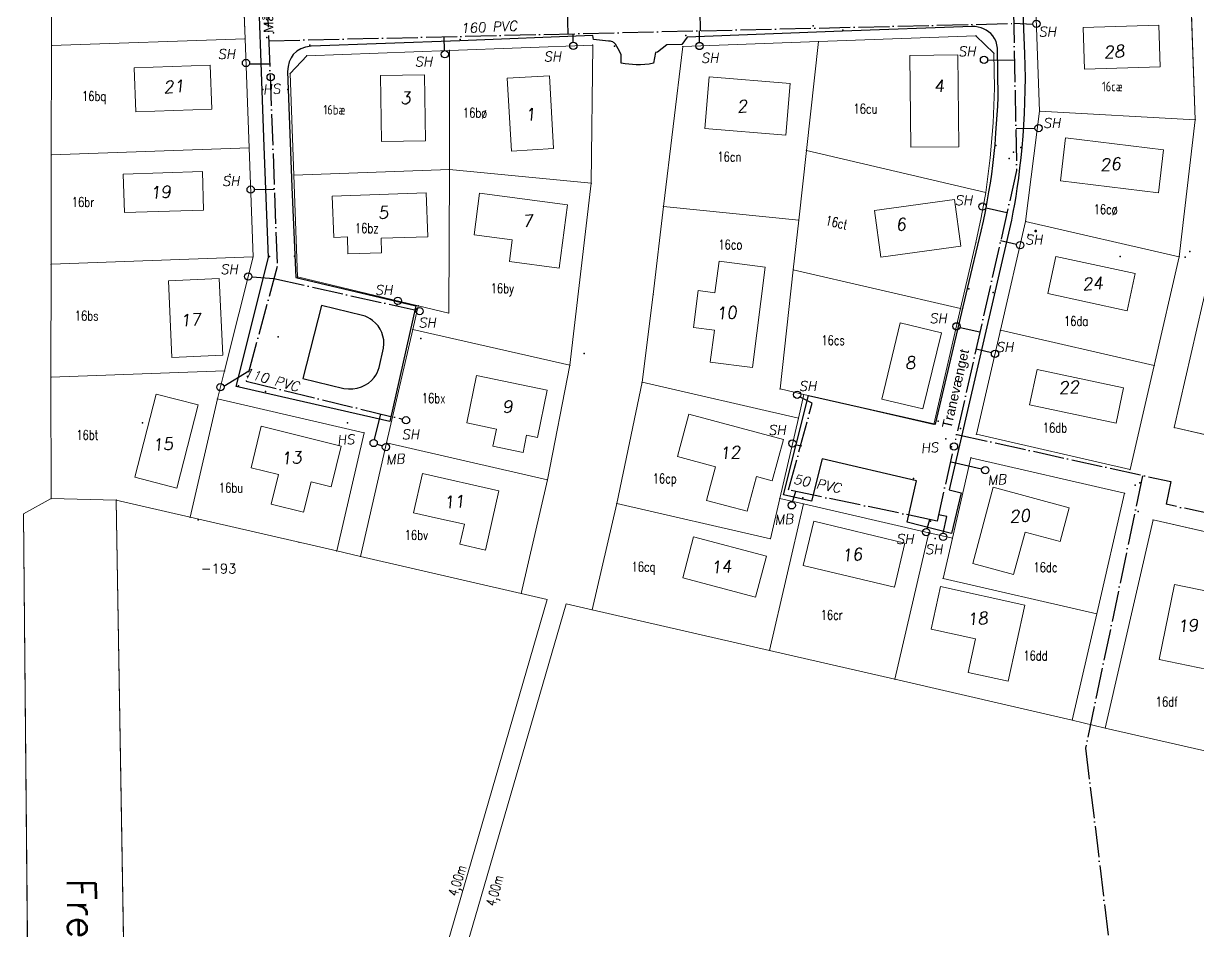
# Model space of a CAD drawing. Header units: millimetres. Extents: x 672113 to 680957, y 6130092 to 6137781.
# Drawn here: x 674183.3 to 674425.1, y 6132680.3 to 6132867.2 of the extents above; entities that cross this region are included whole.
import ezdxf

# ---------------------------------------------------------------- set-up
doc = ezdxf.new("R2010")
doc.units = ezdxf.units.MM
doc.header["$LTSCALE"] = 0.5
doc.linetypes.add('DASHED_3', pattern=[5, 3, -2])
doc.linetypes.add('VVS3', pattern=[16, 12.8, -1.6, 0, -1.6])
for name, color, linetype, lineweight in [('bygning', 1, 'Continuous', 5), ('FREDSKOV', 1, 'Continuous', 5), ('FRSKOV_L', 1, 'Continuous', 5), ('MILJOE', 1, 'Continuous', 5), ('OPTAGETVEJ', 1, 'Continuous', 5), ('skel', 142, 'Continuous', 5), ('SKELKREDS', 1, 'Continuous', 5), ('SKOV_TEKST', 1, 'Continuous', 5), ('SL-Vandledning', 6, 'DASHED_3', 50)]:
    doc.layers.add(name, color=color, linetype=linetype, lineweight=lineweight)
doc.layers.add('FIKS_TEKST', color=6, linetype='Continuous', lineweight=5, plot=False)
doc.layers.add('FIKSPUNKT', color=1, linetype='Continuous', lineweight=5, plot=False)
for name, color, linetype in [('Husnr', 3, 'Continuous'), ('MATRNR', 12, 'Continuous'), ('Spildevand', 2, 'Continuous'), ('TF_V_---_Stikledning', 150, 'VVS3'), ('TF_V_---_Stophane', 3, 'Continuous'), ('TF_V_---_Tekst', 1, 'Continuous'), ('Vej', 7, 'Continuous'), ('Vejnavn', 9, 'Continuous')]:
    doc.layers.add(name, color=color, linetype=linetype)
doc.styles.add('Ariel', font='arial.ttf')
doc.styles.add('ROMANS', font='ROMANS')
doc.styles.get("Standard").update_dxf_attribs({"font": 'romans.shx', "width": 0.75})

# ---------------------------------------------------------------- blocks, each defined once
blk = doc.blocks.new('270554_270554.DWG_FMEBLOCK9')
at = {"layer": 'MILJOE', "color": 7}
for points in [[(-144.36, 90.02), (-143.51, 67.04), (-142.68, 44.57), (-141.85, 22.09), (-147.73, -1.37), (-149.22, -7.14), (-119, -14.13), (-124.62, -38.48), (-154.83, -31.52), (-170.04, -28.01), (-168.06, -148.06)], [(55.14, -79.86), (33.71, -74.97), (43.55, -32.08), (65.01, -36.97)], [(72.27, -18.63), (47.91, -13.07), (56.07, 22.51)]]:
    blk.add_lwpolyline(points, dxfattribs=at)
for points in [[(43.78, -0.28), (38.82, -21.7), (7.16, -14.42), (12.11, 7), (17.29, 29.4), (20.17, 52.15), (19.32, 75.12), (18.44, 99.09), (17.55, 123.07), (49.53, 124.25), (50.42, 100.28), (51.3, 76.31), (52.25, 50.34), (48.96, 22.12)], [(-101.38, 64.64), (-71.9, 65.74), (-72.18, 37.26), (-76.59, -0.22), (-81.22, -23.84), (-86.62, -47.21), (-119.75, -39.6), (-114.35, -16.22), (-108.96, 7.16), (-107.85, 12.04), (-132.69, 17.97), (-133.46, 38.95), (-134.24, 59.87), (-130.82, 63.55)], [(3.9, 11.45), (-1.61, -12.41), (-28.41, -6.25), (-29.53, -11.12), (-33.36, -27.67), (-28.49, -28.79), (-2.67, -34.73), (2.2, -35.85), (6.03, -19.29), (37.7, -26.57), (31.96, -51.4), (26.89, -73.31), (-9.65, -64.91), (-35.47, -58.97), (-72, -50.58), (-66.94, -28.67), (-61.71, -3.71), (-59.42, 14.38), (-57.34, 32.46), (-53.35, 65.42), (-25.38, 66.46), (7.04, 67.66), (10.78, 64.07), (10.88, 56.88), (10.62, 49.69), (10.02, 42.52), (9.08, 35.39), (8.15, 30.19), (7.05, 25.04)]]:
    blk.add_lwpolyline(points, close=True, dxfattribs=at)

msp = doc.modelspace()

# ---------------------------------------------------------------- linework, layer by layer
at = {"layer": 'bygning'}
for points in [[(674401.61, 6132866.33, 40.92), (674401.89, 6132857.75, 40.93), (674417.45, 6132858.25, 40.89), (674417.18, 6132866.82, 40.99)], [(674366.1, 6132841.65, 38.73), (674375.97, 6132841.77, 38.76), (674375.77, 6132860.69, 38.74), (674365.9, 6132860.59, 38.73)], [(674206.43, 6132848.96, 36.99), (674222.05, 6132849.52, 37), (674221.72, 6132858.58, 36.99), (674206.1, 6132858.02, 36.98)], [(674257.01, 6132842.84, 38.03), (674266.07, 6132842.95, 38.04), (674265.9, 6132856.56, 38.03), (674256.84, 6132856.45, 38.02)], [(674282.93, 6132855.9, 38.1), (674283.79, 6132840.88, 38.1), (674292.48, 6132841.37, 38.1), (674291.63, 6132856.39, 38.1)], [(674324.55, 6132856.19, 38.53), (674323.65, 6132845.55, 39.06), (674340.33, 6132844.13, 39.09), (674341.23, 6132854.77, 38.54)], [(674397.96, 6132843.57, 39.49), (674396.89, 6132834.73, 39.5), (674417.11, 6132832.28, 39.52), (674418.17, 6132841.11, 39.51)], [(674204.08, 6132828.19, 37), (674220.36, 6132828.68, 37.04), (674220.12, 6132836.64, 36.85), (674203.84, 6132836.15, 36.61)], [(674250.12, 6132819.69, 38.05), (674257.04, 6132819.93, 38.05), (674256.93, 6132822.9, 38.05), (674266.57, 6132823.23, 38.06), (674266.25, 6132832.29, 38.05), (674246.9, 6132831.61, 38.04), (674247.2, 6132823.09, 38.05), (674250, 6132823.19, 38.05)], [(674277.22, 6132832.2, 38.03), (674276.09, 6132823.64, 38.04), (674283.97, 6132822.6, 38.04), (674283.38, 6132818.13, 38.05), (674293.62, 6132816.77, 38.05), (674295.34, 6132829.81, 38.04)], [(674376.38, 6132821.27, 39.1), (674375.08, 6132830.88, 39.1), (674358.6, 6132828.65, 39.1), (674359.91, 6132819.04, 39.1)], [(674394.28, 6132811.51, 39.36), (674410.63, 6132807.97, 39.4), (674412.29, 6132815.64, 39.4), (674395.93, 6132819.17, 39.28)], [(674336.1, 6132816.98, 38.4), (674326.57, 6132818.21, 38.4), (674325.73, 6132811.69, 38.4), (674322.28, 6132812.13, 38.4), (674321.3, 6132804.52, 38.4), (674325.61, 6132803.97, 38.4), (674324.76, 6132797.4, 38.4), (674333.44, 6132796.28, 38.4)], [(674223.61, 6132814.6, 36.77), (674213.13, 6132814.11, 36.37), (674213.85, 6132798.35, 36.42), (674224.34, 6132798.84, 36.82)], [(674372.39, 6132803.46, 39.12), (674363.92, 6132805.51, 39.09), (674360.12, 6132789.79, 39.1), (674368.59, 6132787.74, 39.11)], [(674390.53, 6132788.57, 39.43), (674408.36, 6132784.81, 39.45), (674409.91, 6132792.12, 39.47), (674392.08, 6132795.88, 39.4)], [(674286.93, 6132782.32, 38.11), (674289.17, 6132781.85, 38.13), (674291.19, 6132791.6, 38.13), (674276.63, 6132794.62, 37.98), (674274.6, 6132784.88, 38.09), (674280.7, 6132783.61, 38.11), (674279.96, 6132780.07, 38.13), (674286.2, 6132778.77, 38.13)], [(674219.29, 6132788.58, 36.92), (674210.63, 6132790.8, 36.91), (674206.24, 6132773.68, 36.92), (674214.9, 6132771.46, 36.93)], [(674339.82, 6132781.46, 38.45), (674320.38, 6132786.66, 38.4), (674318.04, 6132777.92, 38.4), (674325.85, 6132775.83, 38.4), (674323.99, 6132768.91, 38.4), (674332.38, 6132766.67, 38.4), (674334.29, 6132773.82, 38.4), (674337.54, 6132772.95, 38.4)], [(674232.27, 6132784.18, 37.17), (674230.15, 6132775.65, 37.17), (674235.81, 6132774.24, 37.17), (674234.3, 6132768.15, 37.17), (674240.98, 6132766.5, 37.17), (674242.53, 6132772.75, 37.17), (674246.65, 6132771.73, 37.17), (674248.72, 6132780.1, 37.17)], [(674273.2, 6132759.86, 37.67), (674278.45, 6132758.69, 37.99), (674281.18, 6132770.89, 37.98), (674265.46, 6132774.42, 37.42), (674263.65, 6132766.35, 37.69), (674268.14, 6132765.34, 37.69), (674274.13, 6132763.99, 37.69)], [(674383.06, 6132771.62, 38.7), (674378.83, 6132755.9, 38.7), (674387.25, 6132753.63, 38.7), (674389.61, 6132762.39, 38.7), (674396.87, 6132760.44, 38.7), (674398.74, 6132767.4, 38.7)], [(674362.69, 6132751.02, 39.34), (674364.87, 6132760.12, 39.34), (674346.1, 6132764.62, 39.32), (674343.92, 6132755.52, 39.33)], [(674336.34, 6132757.44, 38.96), (674321.34, 6132761.39, 39), (674319.11, 6132752.94, 39), (674334.11, 6132748.98, 39.01)], [(674417.22, 6132736.12, 37.53), (674427.19, 6132734.06, 37.54), (674430.4, 6132749.51, 37.55), (674420.43, 6132751.58, 37.54)], [(674372.19, 6132751.17, 38.25), (674370.26, 6132742.38, 38.2), (674379.44, 6132740.36, 38.15), (674377.93, 6132733.47, 38.3), (674386.11, 6132731.67, 38.3), (674389.56, 6132747.35, 38.25)]]:
    msp.add_polyline3d(points, close=True, dxfattribs=at)
at = {"layer": 'FIKSPUNKT', "color": 6}
msp.add_point((674240.02, 6132760.29), dxfattribs=at)
at = {"layer": 'FREDSKOV', "color": 7}
msp.add_lwpolyline([(674183.27, 6132766.12), (674185.05, 6132576.83), (674191.77, 6132578.74), (674204.6, 6132577.34), (674204.38, 6132647.57), (674204.38, 6132648.91), (674202.4, 6132768.96), (674188.97, 6132769.28)], close=True, dxfattribs=at)
at = {"layer": 'FRSKOV_L', "color": 64, "true_color": 0x5fa000}
for p, q in [((674188.97, 6132769.28), (674183.27, 6132766.12)), ((674202.4, 6132768.96), (674188.97, 6132769.28)), ((674204.38, 6132648.91), (674202.4, 6132768.96)), ((674183.27, 6132766.12), (674185.05, 6132576.83))]:
    msp.add_line(p, q, dxfattribs=at)
at = {"layer": 'OPTAGETVEJ', "color": 8}
for p, q in [((674252.69, 6132757.37), (674247.82, 6132758.49)), ((674291.19, 6132748.52), (674285.82, 6132749.76)), ((674260.75, 6132643.68), (674291.19, 6132748.52)), ((674295.09, 6132747.63), (674264.75, 6132643.1)), ((674300.43, 6132746.4), (674295.09, 6132747.63)), ((674406.14, 6132722), (674399.33, 6132723.66))]:
    msp.add_line(p, q, dxfattribs=at)
at = {"layer": 'skel', "color": 40}
for p, q in [((674228.08, 6132886.99), (674228.93, 6132864.01)), ((674189.1, 6132885.61), (674189.05, 6132862.6)), ((674423.74, 6132873.28), (674424.69, 6132847.32)), ((674392.61, 6132849.12), (674391.76, 6132872.09)), ((674189.05, 6132862.6), (674188.98, 6132840.09)), ((674228.93, 6132864.01), (674189.05, 6132862.6)), ((674228.93, 6132864.01), (674229.76, 6132841.54)), ((674271.06, 6132861.61), (674300.54, 6132862.71)), ((674300.54, 6132862.71), (674300.26, 6132834.23)), ((674319.08, 6132862.39), (674347.06, 6132863.43)), ((674347.06, 6132863.43), (674344.58, 6132840.97)), ((674347.06, 6132863.43), (674379.48, 6132864.63)), ((674383.22, 6132861.04), (674379.48, 6132864.63)), ((674238.2, 6132856.84), (674241.62, 6132860.52)), ((674241.62, 6132860.52), (674271.06, 6132861.61)), ((674271.06, 6132861.61), (674271.01, 6132837.11)), ((674315.1, 6132829.43), (674319.08, 6132862.39)), ((674238.98, 6132835.92), (674238.2, 6132856.84)), ((674389.73, 6132826.37), (674392.61, 6132849.12)), ((674392.61, 6132849.12), (674424.69, 6132847.32)), ((674424.69, 6132847.32), (674421.39, 6132819.09)), ((674229.76, 6132841.54), (674188.98, 6132840.09)), ((674229.76, 6132841.54), (674230.59, 6132819.06)), ((674344.58, 6132840.97), (674342.98, 6132826.62)), ((674344.58, 6132840.97), (674381.52, 6132832.36)), ((674188.98, 6132840.09), (674188.96, 6132817.57)), ((674271.01, 6132837.11), (674238.98, 6132835.92)), ((674239.75, 6132814.94), (674238.98, 6132835.92)), ((674271.01, 6132837.11), (674270.9, 6132807.49)), ((674271.01, 6132837.11), (674300.26, 6132834.23)), ((674300.26, 6132834.23), (674295.85, 6132796.75)), ((674313.02, 6132811.35), (674315.1, 6132829.43)), ((674315.1, 6132829.43), (674342.98, 6132826.62)), ((674342.98, 6132826.62), (674341.87, 6132816.42)), ((674384.55, 6132803.97), (674389.73, 6132826.37)), ((674389.73, 6132826.37), (674421.39, 6132819.09)), ((674379.49, 6132822.01), (674376.34, 6132808.42)), ((674230.59, 6132819.06), (674188.96, 6132817.57)), ((674230.59, 6132819.06), (674224.71, 6132795.6)), ((674421.39, 6132819.09), (674416.22, 6132796.69)), ((674428.51, 6132819.48), (674420.35, 6132783.9)), ((674188.96, 6132817.57), (674188.92, 6132794.28)), ((674264.59, 6132809.01), (674239.75, 6132814.94)), ((674341.87, 6132816.42), (674339.15, 6132791.88)), ((674341.87, 6132816.42), (674376.34, 6132808.42)), ((674310.73, 6132793.26), (674313.02, 6132811.35)), ((674263.48, 6132804.13), (674264.59, 6132809.01)), ((674270.9, 6132807.49), (674264.59, 6132809.01)), ((674376.34, 6132808.42), (674370.83, 6132784.56)), ((674258.09, 6132780.75), (674263.48, 6132804.13)), ((674263.48, 6132804.13), (674295.85, 6132796.75)), ((674379.6, 6132782.55), (674384.55, 6132803.97)), ((674384.55, 6132803.97), (674416.22, 6132796.69)), ((674224.71, 6132795.6), (674188.92, 6132794.28)), ((674224.71, 6132795.6), (674223.22, 6132789.83)), ((674295.85, 6132796.75), (674291.22, 6132773.13)), ((674416.22, 6132796.69), (674411.26, 6132775.27)), ((674188.92, 6132794.28), (674188.97, 6132769.28)), ((674305.5, 6132768.3), (674310.73, 6132793.26)), ((674342.91, 6132785.86), (674310.73, 6132793.26)), ((674339.15, 6132791.88), (674344.03, 6132790.72)), ((674344.03, 6132790.72), (674342.91, 6132785.86)), ((674370.83, 6132784.56), (674344.03, 6132790.72)), ((674223.22, 6132789.83), (674217.6, 6132765.45)), ((674223.22, 6132789.83), (674253.44, 6132782.84)), ((674342.91, 6132785.86), (674339.08, 6132769.3)), ((674253.44, 6132782.84), (674247.82, 6132758.49)), ((674420.35, 6132783.9), (674444.71, 6132778.34)), ((674252.69, 6132757.37), (674258.09, 6132780.75)), ((674258.09, 6132780.75), (674291.22, 6132773.13)), ((674411.26, 6132775.27), (674379.6, 6132782.55)), ((674374.64, 6132761.12), (674378.47, 6132777.68)), ((674378.47, 6132777.68), (674410.14, 6132770.4)), ((674285.82, 6132749.76), (674291.22, 6132773.13)), ((674202.4, 6132768.96), (674188.97, 6132769.28)), ((674204.38, 6132648.91), (674202.4, 6132768.96)), ((674217.6, 6132765.45), (674202.4, 6132768.96)), ((674300.43, 6132746.4), (674305.5, 6132768.3)), ((674305.5, 6132768.3), (674337.17, 6132761.02)), ((674343.95, 6132768.18), (674336.97, 6132738)), ((674337.17, 6132761.02), (674339.08, 6132769.3)), ((674339.08, 6132769.3), (674343.95, 6132768.18)), ((674343.95, 6132768.18), (674369.77, 6132762.24)), ((674410.14, 6132770.4), (674404.4, 6132745.57)), ((674247.82, 6132758.49), (674217.6, 6132765.45)), ((674415.98, 6132764.89), (674406.14, 6132722)), ((674415.98, 6132764.89), (674437.45, 6132760)), ((674369.77, 6132762.24), (674362.79, 6132732.06)), ((674374.64, 6132761.12), (674369.77, 6132762.24)), ((674372.73, 6132752.85), (674374.64, 6132761.12)), ((674252.69, 6132757.37), (674285.82, 6132749.76)), ((674404.4, 6132745.57), (674372.73, 6132752.85)), ((674336.97, 6132738), (674300.43, 6132746.4)), ((674404.4, 6132745.57), (674399.33, 6132723.66)), ((674362.79, 6132732.06), (674336.97, 6132738)), ((674362.79, 6132732.06), (674399.33, 6132723.66)), ((674427.58, 6132717.11), (674406.14, 6132722))]:
    msp.add_line(p, q, dxfattribs=at)
for points in [[(674381.52, 6132832.36), (674382.46, 6132839.49), (674383.06, 6132846.66), (674383.31, 6132853.85), (674383.22, 6132861.04)], [(674379.49, 6132822.01), (674380.59, 6132827.16), (674381.52, 6132832.36)]]:
    msp.add_lwpolyline(points, dxfattribs=at)
at = {"layer": 'SKELKREDS', "color": 250, "true_color": 0x333333}
for p in [(674189.05, 6132862.6), (674228.93, 6132864.01), (674300.54, 6132862.71), (674347.06, 6132863.43), (674379.48, 6132864.63), (674241.62, 6132860.52), (674271.06, 6132861.61), (674319.08, 6132862.39), (674383.22, 6132861.04), (674238.2, 6132856.84), (674392.61, 6132849.12), (674424.69, 6132847.32), (674229.76, 6132841.54), (674344.58, 6132840.97), (674188.98, 6132840.09), (674238.98, 6132835.92), (674271.01, 6132837.11), (674300.26, 6132834.23), (674381.52, 6132832.36), (674315.1, 6132829.43), (674342.98, 6132826.62), (674389.73, 6132826.37), (674379.49, 6132822.01), (674230.59, 6132819.06), (674421.39, 6132819.09), (674188.96, 6132817.57), (674239.75, 6132814.94), (674341.87, 6132816.42), (674313.02, 6132811.35), (674264.59, 6132809.01), (674270.9, 6132807.49), (674376.34, 6132808.42), (674263.48, 6132804.13), (674384.55, 6132803.97), (674224.71, 6132795.6), (674295.85, 6132796.75), (674416.22, 6132796.69), (674188.92, 6132794.28), (674310.73, 6132793.26), (674339.15, 6132791.88), (674344.03, 6132790.72), (674223.22, 6132789.83), (674342.91, 6132785.86), (674253.44, 6132782.84), (674370.83, 6132784.56), (674420.35, 6132783.9), (674258.09, 6132780.75), (674379.6, 6132782.55), (674378.47, 6132777.68), (674291.22, 6132773.13), (674411.26, 6132775.27), (674188.97, 6132769.28), (674202.4, 6132768.96), (674305.5, 6132768.3), (674339.08, 6132769.3), (674343.95, 6132768.18), (674410.14, 6132770.4), (674217.6, 6132765.45), (674415.98, 6132764.89), (674337.17, 6132761.02), (674369.77, 6132762.24), (674374.64, 6132761.12), (674247.82, 6132758.49), (674252.69, 6132757.37), (674372.73, 6132752.85), (674285.82, 6132749.76), (674300.43, 6132746.4), (674404.4, 6132745.57), (674336.97, 6132738), (674362.79, 6132732.06), (674399.33, 6132723.66), (674406.14, 6132722)]:
    msp.add_point(p, dxfattribs=at)
at = {"layer": 'SL-Vandledning', "color": 3}
msp.add_point((674391.82, 6132824.38), dxfattribs=at)
at = {"layer": 'Spildevand'}
for p in [(674234.78, 6132865.24), (674345.99, 6132866.7), (674352.07, 6132865.75), (674233.4, 6132864.28), (674242.29, 6132862.68), (674273.27, 6132863.83), (674319.75, 6132864.66), (674305.01, 6132862.47), (674232.56, 6132853.54), (674237.75, 6132853.59), (674383.63, 6132841.99), (674388.74, 6132841.61), (674386.33, 6132839.31), (674387.27, 6132840.64), (674390.34, 6132823.68), (674233.95, 6132819.17), (674239.1, 6132819.19), (674409.2, 6132819.18), (674422.59, 6132819.04), (674423.58, 6132820.18), (674378.05, 6132812.51), (674383.02, 6132811.72), (674235.72, 6132802.59), (674265.14, 6132802.25), (674298.8, 6132799.19), (674227.55, 6132792.51), (674233.1, 6132791.31), (674371.7, 6132785.22), (674207.77, 6132784.92), (674250.03, 6132784.92), (674376.35, 6132783.75), (674373.31, 6132781.58), (674374.45, 6132779.94), (674366.64, 6132773.41), (674412.29, 6132772.05), (674413.25, 6132772.5), (674343.85, 6132769.42), (674412.93, 6132766.63), (674219.23, 6132764.88), (674370.13, 6132764.61), (674371.07, 6132761.06)]:
    msp.add_point(p, dxfattribs=at)
at = {"layer": 'TF_V_---_Stikledning'}
for p, q in [((674230.46, 6132953.71), (674235.55, 6132817.09)), ((674386.12, 6132926.28), (674387.88, 6132836.88)), ((674295.27, 6132869.96), (674295.41, 6132865.02)), ((674322.59, 6132869.75), (674322.68, 6132865.64)), ((674233.81, 6132863.59), (674387.28, 6132867.16)), ((674296.55, 6132863.31), (674296.51, 6132865.04)), ((674322.55, 6132863.27), (674322.55, 6132865.63)), ((674391.19, 6132866.98), (674387.28, 6132867.16)), ((674270.03, 6132861.61), (674269.97, 6132864.42)), ((674229.89, 6132858.82), (674233.99, 6132858.88)), ((674381.97, 6132859.59), (674387.43, 6132859.69)), ((674391.67, 6132845.52), (674387.79, 6132845.45)), ((674387.88, 6132836.88), (674375.28, 6132781.41)), ((674230.83, 6132832.94), (674234.95, 6132833.02)), ((674381.59, 6132829.19), (674385.87, 6132828.22)), ((674387.86, 6132821.63), (674384.59, 6132822.38)), ((674235.55, 6132817.09), (674229.13, 6132793.47)), ((674230.37, 6132814.98), (674234.88, 6132814.61)), ((674234.88, 6132814.61), (674264.14, 6132808.08)), ((674260.2, 6132809.28), (674260.13, 6132808.95)), ((674376.22, 6132804.55), (674380.33, 6132803.62)), ((674382.73, 6132799.33), (674379.52, 6132800.06)), ((674224.57, 6132792.42), (674229.71, 6132795.58)), ((674229.13, 6132793.47), (674261.36, 6132785.64)), ((674345.77, 6132788.97), (674343.27, 6132790.21)), ((674340.9, 6132771.08), (674345.77, 6132788.97)), ((674255.6, 6132781.46), (674256.9, 6132786.73)), ((674256.13, 6132780.5), (674257.24, 6132780.13)), ((674342.43, 6132780.39), (674343.61, 6132780.13)), ((674375.53, 6132782.51), (674419.68, 6132772.77)), ((674374.62, 6132778.49), (674371.48, 6132764.66)), ((674380.63, 6132775.35), (674374.24, 6132776.8)), ((674413.81, 6132774), (674402.09, 6132717.85)), ((674371.48, 6132764.66), (674340.9, 6132771.08)), ((674341.72, 6132768.64), (674342.37, 6132770.76)), ((674419.68, 6132772.77), (674418.72, 6132768.13)), ((674373.51, 6132765.57), (674371.78, 6132765.97)), ((674369.43, 6132763.11), (674369.97, 6132764.98)), ((674372.75, 6132762.16), (674373.51, 6132765.57)), ((674402.09, 6132717.85), (674449.99, 6132322.8))]:
    msp.add_line(p, q, dxfattribs=at)
msp.add_lwpolyline([(674602.64, 6132727.21), (674418.72, 6132768.13)], dxfattribs=at)
at = {"layer": 'TF_V_---_Stophane'}
for centre in [(674391.95, 6132867.09), (674296.55, 6132862.56), (674322.55, 6132862.52, 38.53), (674270.08, 6132860.82), (674381.16, 6132859.66), (674229.12, 6132859.02), (674234.2, 6132856.09), (674392.41, 6132845.62), (674230.08, 6132832.94, 37), (674380.84, 6132829.44), (674388.61, 6132821.5), (674229.58, 6132815.03), (674260.41, 6132810.01), (674264.88, 6132807.91), (674375.5, 6132804.77, 39.13), (674383.43, 6132799.1), (674223.84, 6132792.25), (674342.67, 6132790.68), (674262.08, 6132785.42), (674255.42, 6132780.73), (674257.95, 6132779.9), (674341.68, 6132780.66), (674374.98, 6132780.01), (674381.42, 6132775.15), (674341.55, 6132767.89), (674369.27, 6132762.38), (674372.75, 6132761.41)]:
    msp.add_circle(centre, 0.75, dxfattribs=at)
at = {"layer": 'Vej', "linetype": 'Continuous'}
for points in [[(674237.68, 6132857.24), (674238.58, 6132833.43), (674239.38, 6132814.85), (674264.09, 6132808.99), (674258.73, 6132785.19), (674227.07, 6132792.37), (674233.77, 6132818.92), (674232.88, 6132841.84), (674231.25, 6132885.97), (674229.81, 6132919.62), (674228.62, 6132956.12), (674236.51, 6132956.3), (674267, 6132957.49), (674268.35, 6132920.62), (674235.5, 6132919.2), (674236.68, 6132886.15), (674237.35, 6132871.78)], [(674387.14, 6132925.36), (674389.04, 6132872.88), (674389.52, 6132860.91)], [(674378.72, 6132866.57), (674351.98, 6132865.59), (674320.04, 6132864.37), (674318.92, 6132862.85), (674315.84, 6132862.76), (674313.89, 6132861.28)], [(674383.91, 6132862.04), (674383.8, 6132862.78), (674383.64, 6132863.45), (674383.34, 6132864.06), (674382.99, 6132864.62), (674382.6, 6132865.07), (674382.11, 6132865.46), (674381.62, 6132865.8), (674381.09, 6132866.05), (674380.55, 6132866.28), (674379.97, 6132866.43), (674379.35, 6132866.53), (674378.72, 6132866.57)], [(674242.54, 6132862.5), (674241.39, 6132862.29), (674240.38, 6132861.92), (674239.57, 6132861.43), (674238.86, 6132860.8), (674238.4, 6132860.09), (674238.03, 6132859.25), (674237.81, 6132858.31), (674237.68, 6132857.24)], [(674303.79, 6132863.54), (674300.7, 6132863.86), (674300.54, 6132864.66), (674273.18, 6132863.59), (674242.54, 6132862.5)], [(674305.25, 6132862.88), (674305.1, 6132863.03), (674304.95, 6132863.17), (674304.8, 6132863.27), (674304.66, 6132863.35), (674304.42, 6132863.42), (674304.22, 6132863.5), (674304.03, 6132863.52), (674303.79, 6132863.54)], [(674306.43, 6132858.96), (674306.39, 6132860.78), (674305.79, 6132861.95), (674305.25, 6132862.88)], [(674313.89, 6132861.28), (674313.46, 6132861.16), (674313.07, 6132858.96)], [(674384.11, 6132851.99), (674383.91, 6132862.04)], [(674389.52, 6132860.91), (674389.56, 6132858.42), (674389.61, 6132855.93), (674389.57, 6132853.44), (674389.52, 6132850.95), (674389.42, 6132848.61), (674389.27, 6132846.28), (674389.13, 6132843.94), (674388.93, 6132841.61), (674388.73, 6132839.49), (674388.49, 6132837.39), (674388.24, 6132835.3), (674387.94, 6132833.18), (674387.69, 6132831.54), (674387.43, 6132829.92), (674387.12, 6132828.28), (674386.82, 6132826.64)], [(674313.07, 6132858.96), (674312.21, 6132858.81), (674311.3, 6132858.71), (674310.38, 6132858.66), (674309.52, 6132858.65), (674308.75, 6132858.68), (674307.97, 6132858.75), (674307.2, 6132858.84), (674306.43, 6132858.96)], [(674380.61, 6132824.38), (674381.05, 6132826.4), (674381.44, 6132828.41), (674381.84, 6132830.43), (674382.18, 6132832.47), (674382.48, 6132834.27), (674382.74, 6132836.1), (674382.99, 6132837.9), (674383.19, 6132839.73), (674383.31, 6132840.96), (674383.43, 6132842.17), (674383.51, 6132843.41), (674383.63, 6132844.64), (674383.74, 6132846.46), (674383.89, 6132848.32), (674384, 6132850.14), (674384.11, 6132851.99)], [(674386.82, 6132826.64), (674373.95, 6132771.11)], [(674371.18, 6132784.62), (674377.76, 6132812.56), (674380.61, 6132824.38)], [(674253.11, 6132807), (674244.69, 6132809.09), (674240.8, 6132794.01)], [(674257.43, 6132800.28), (674257.51, 6132801.14), (674257.49, 6132801.97), (674257.33, 6132802.77), (674257.08, 6132803.52), (674256.73, 6132804.21), (674256.33, 6132804.87), (674255.79, 6132805.45), (674255.2, 6132805.94), (674254.71, 6132806.28), (674254.22, 6132806.57), (674253.69, 6132806.83), (674253.11, 6132807)], [(674256.54, 6132796.3), (674257.43, 6132800.28)], [(674249.26, 6132791.97), (674250.23, 6132791.86), (674251.14, 6132791.88), (674252.05, 6132792.03), (674252.92, 6132792.29), (674253.63, 6132792.65), (674254.34, 6132793.09), (674254.96, 6132793.64), (674255.52, 6132794.24), (674255.85, 6132794.7), (674256.13, 6132795.19), (674256.36, 6132795.73), (674256.54, 6132796.3)], [(674240.8, 6132794.01), (674249.26, 6132791.97)], [(674374, 6132771.11), (674376.47, 6132770.49), (674374.47, 6132762.09), (674365.32, 6132764.46), (674367.23, 6132772.96), (674347.84, 6132777.46), (674345.65, 6132768.76), (674339.85, 6132770.09), (674344.98, 6132790.51), (674371.18, 6132784.62)]]:
    msp.add_lwpolyline(points, dxfattribs=at)
at = {"layer": 'Vejnavn', "color": 1}
msp.add_point((674225.78, 6132836.02), dxfattribs=at)

# ---------------------------------------------------------------- block references
at = {"layer": 'MILJOE', "color": 7}
msp.add_blockref('270554_270554.DWG_FMEBLOCK9', (674372.44, 6132796.97), dxfattribs=at)

# ---------------------------------------------------------------- texts
at = {"layer": 'FIKS_TEKST'}
msp.add_text('-193', height=2, dxfattribs=at).set_placement((674219.78, 6132753.86))
at = {"layer": 'Husnr', "style": 'ROMANS', "oblique": 10}
for s, p in [('28', (674405.86, 6132859.97)), ('21', (674212.15, 6132852.79)), ('4', (674370.86, 6132852.96)), ('3', (674260.95, 6132850.49)), ('2', (674330.33, 6132848.8)), ('1', (674286.66, 6132847.11)), ('26', (674405.14, 6132836.76)), ('19', (674209.43, 6132831.01)), ('5', (674256.38, 6132826.87)), ('7', (674286.11, 6132825.15)), ('6', (674363.02, 6132824.46)), ('24', (674401.46, 6132812.2)), ('17', (674215.59, 6132804.69)), ('10', (674326.03, 6132806.16)), ('8', (674364.94, 6132795.95)), ('22', (674396.57, 6132790.83)), ('9', (674281.99, 6132786.92)), ('15', (674209.88, 6132779.09)), ('13', (674236.38, 6132776.3)), ('12', (674326.76, 6132777.36)), ('11', (674269.9, 6132767.25)), ('20', (674386.45, 6132764.33)), ('16', (674351.88, 6132756.34)), ('14', (674324.92, 6132753.85)), ('18', (674377.72, 6132743.17)), ('19', (674421.07, 6132741.72))]:
    msp.add_text(s, height=2.5, rotation=3.9, dxfattribs=at).set_placement(p)
at = {"layer": 'MATRNR', "width": 0.75}
for s, p in [('16bq', (674195.32, 6132851.2)), ('16cæ', (674405.46, 6132853.18)), ('16bæ', (674245.08, 6132848.4)), ('16cu', (674354.27, 6132848.6)), ('16bø', (674273.8, 6132847.78, 38.1)), ('16cn', (674326.22, 6132838.73)), ('16br', (674193.23, 6132829.38)), ('16cø', (674403.74, 6132827.89)), ('16bz', (674251.55, 6132823.99)), ('16co', (674326.42, 6132820.62)), ('16by', (674279.52, 6132811.6)), ('16bs', (674193.85, 6132805.96)), ('16da', (674397.63, 6132804.85)), ('16cs', (674347.65, 6132800.91)), ('16bx', (674265.34, 6132788.97)), ('16bt', (674194.15, 6132781.41)), ('16db', (674393.28, 6132782.88)), ('16cp', (674312.9, 6132772.42)), ('16bu', (674223.53, 6132770.53)), ('16bv', (674261.8, 6132760.79)), ('16cq', (674308.54, 6132754.26)), ('16dc', (674391.35, 6132754.14)), ('16cr', (674347.5, 6132744.33)), ('16dd', (674389.25, 6132735.94)), ('16df', (674416.55, 6132726.44))]:
    msp.add_text(s, height=2, dxfattribs=at).set_placement(p)
for s, rotation, p in [('16ct', 347, (674348.36, 6132825.69)), ('4,00m', 73.266, (674272.68, 6132687.24)), ('4,00m', 74.7355, (674280.46, 6132685.17))]:
    msp.add_text(s, height=2, rotation=rotation, dxfattribs=at).set_placement(p)
at = {"layer": 'SKOV_TEKST', "color": 94}
msp.add_text('Fredskov', height=5.9, rotation=271, dxfattribs=at).set_placement((674192.19, 6132691))
at = {"layer": 'TF_V_---_Tekst', "style": 'ROMANS', "oblique": 10}
for s, rotation, p in [('160 PVC', 2.676, (674273.39, 6132865.16)), ('HS', 3.8744, (674232.68, 6132852.52)), ('110 PVC', 344.7071, (674228.53, 6132794.36)), ('HS', 3.8744, (674247.96, 6132780.29, 37.17)), ('HS', 3.8744, (674368.23, 6132778.64)), ('MB', 3.8744, (674257.98, 6132776.27)), ('50 PVC', 348.5154, (674341.76, 6132772.37)), ('MB', 3.8744, (674381.93, 6132772.03)), ('MB', 3.8744, (674338.08, 6132763.88))]:
    msp.add_text(s, height=2, rotation=rotation, dxfattribs=at).set_placement(p)
for p in [(674392.4, 6132864.48), (674223.29, 6132859.87), (674263.9, 6132858.32), (674290.46, 6132859.36), (674322.88, 6132859.08), (674375.84, 6132860.42), (674393.33, 6132845.67), (674224.2, 6132833.7), (674375.15, 6132829.75), (674389.62, 6132821.65), (674223.84, 6132815.54), (674255.69, 6132811.27), (674369.92, 6132805.43), (674264.65, 6132804.54), (674383.63, 6132799.51), (674343.04, 6132791.47), (674261.2, 6132781.52), (674336.7, 6132782.41), (674363.06, 6132759.96), (674369.03, 6132757.85)]:
    msp.add_text('SH', height=2, dxfattribs=at).set_placement(p)
at = {"layer": 'Vejnavn', "style": 'Ariel'}
for s, rotation, p in [('Mågevænget', 91.125, (674234.78, 6132865.24)), ('Tranevænget', 77.125, (674374.41, 6132783.59))]:
    msp.add_text(s, height=2, rotation=rotation, dxfattribs=at).set_placement(p)

doc.saveas('drawing.dxf')
